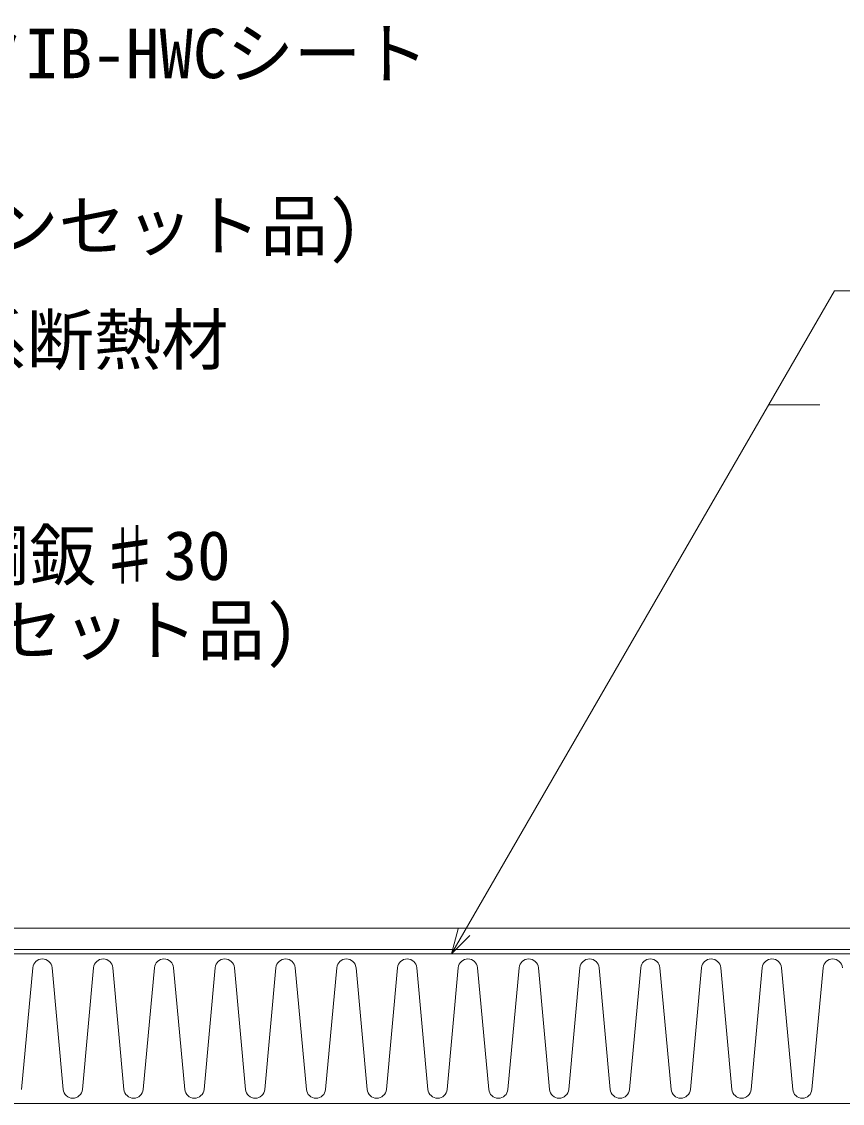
# Model space of a CAD drawing. Units: millimetres, scale not verified. Extents: x -840 to 840, y -594 to 594.
# Drawn here: x 60.9 to 252.8, y -269.8 to -16.8 of the extents above; entities that cross this region are included whole.
import ezdxf
from ezdxf.enums import TextEntityAlignment as Align

# ---------------------------------------------------------------- set-up
doc = ezdxf.new("R2010")
doc.units = ezdxf.units.MM
doc.header["$LTSCALE"] = 2
for name, color, linetype, lineweight in [('0-0_断熱材', 4, 'Continuous', 9), ('0-3_文字', 5, 'Continuous', 9), ('0-A_IBｼｰﾄ', 4, 'Continuous', 9), ('0-B_寸法線', 7, 'Continuous', 9)]:
    doc.layers.add(name, color=color, linetype=linetype, lineweight=lineweight)
doc.styles.add('ＭＳ ゴシック', font='')
doc.styles.get('ＭＳ ゴシック').set_extended_font_data('MS Gothic')

msp = doc.modelspace()

# ---------------------------------------------------------------- linework, layer by layer
at = {"layer": '0-0_断熱材', "color": 7}
for p, q in [((-67.815, -234.754), (512.185, -234.754)), ((512.185, -269.754), (-67.815, -269.754))]:
    msp.add_line(p, q, dxfattribs=at)
at = {"layer": '0-0_断熱材'}
for p, q in [((63.464, -238.02), (60.864, -266.489)), ((67.971, -238.02), (70.572, -266.489)), ((77.679, -238.02), (75.079, -266.489)), ((82.186, -238.02), (84.786, -266.489)), ((91.894, -238.02), (89.293, -266.489)), ((96.401, -238.02), (99.001, -266.489)), ((106.109, -238.02), (103.508, -266.489)), ((110.615, -238.02), (113.216, -266.489)), ((120.323, -238.02), (117.723, -266.489)), ((124.83, -238.02), (127.431, -266.489)), ((134.538, -238.02), (131.937, -266.489)), ((139.045, -238.02), (141.645, -266.489)), ((148.753, -238.02), (146.152, -266.489)), ((153.26, -238.02), (155.86, -266.489)), ((162.967, -238.02), (160.367, -266.489)), ((167.474, -238.02), (170.075, -266.489)), ((177.182, -238.02), (174.582, -266.489)), ((181.689, -238.02), (184.29, -266.489)), ((191.397, -238.02), (188.796, -266.489)), ((195.904, -238.02), (198.504, -266.489)), ((205.612, -238.02), (203.011, -266.489)), ((210.119, -238.02), (212.719, -266.489)), ((219.826, -238.02), (217.226, -266.489)), ((224.333, -238.02), (226.934, -266.489)), ((234.041, -238.02), (231.441, -266.489)), ((238.548, -238.02), (241.148, -266.489)), ((248.256, -238.02), (245.655, -266.489))]:
    msp.add_line(p, q, dxfattribs=at)
for centre, start, end in [((65.718, -238.231), 5.35135, 174.64865), ((79.932, -238.231), 5.35135, 174.64865), ((94.147, -238.231), 5.35135, 174.64865), ((108.362, -238.231), 5.35135, 174.64865), ((122.577, -238.231), 5.35135, 174.64865), ((136.791, -238.231), 5.35135, 174.64865), ((151.006, -238.231), 5.35135, 174.64865), ((165.221, -238.231), 5.35135, 174.64865), ((179.436, -238.231), 5.35135, 174.64865), ((193.65, -238.231), 5.35135, 174.64865), ((207.865, -238.231), 5.35135, 174.64865), ((222.08, -238.231), 5.35135, 174.64865), ((236.295, -238.231), 5.35135, 174.64865), ((250.509, -238.231), 5.35135, 174.64865), ((72.825, -266.278), 185.35135, 354.64865), ((87.04, -266.278), 185.35135, 354.64865), ((101.255, -266.278), 185.35135, 354.64865), ((115.469, -266.278), 185.35135, 354.64865), ((129.684, -266.278), 185.35135, 354.64865), ((143.899, -266.278), 185.35135, 354.64865), ((158.114, -266.278), 185.35135, 354.64865), ((172.328, -266.278), 185.35135, 354.64865), ((186.543, -266.278), 185.35135, 354.64865), ((200.758, -266.278), 185.35135, 354.64865), ((214.972, -266.278), 185.35135, 354.64865), ((229.187, -266.278), 185.35135, 354.64865), ((243.402, -266.278), 185.35135, 354.64865)]:
    msp.add_arc(centre, 2.263, start, end, dxfattribs=at)
at = {"layer": '0-A_IBｼｰﾄ', "color": 7}
for p, q in [((-11.664, -228.754), (512.185, -228.754)), ((-13.004, -233.754), (512.185, -233.754))]:
    msp.add_line(p, q, dxfattribs=at)
at = {"layer": '0-B_寸法線'}
for p, q in [((161.406, -234.754), (250.915, -79.719)), ((250.915, -79.719), (262.915, -79.719)), ((235.518, -106.388), (247.518, -106.388))]:
    msp.add_line(p, q, dxfattribs=at)
msp.add_lwpolyline([(165.649, -230.512), (161.406, -234.754), (162.959, -228.959)], dxfattribs=at)

# ---------------------------------------------------------------- texts
at = {"layer": '0-3_文字', "color": 7, "style": 'ＭＳ ゴシック'}
for s, p in [('先付けサンタックIB-HWCシート', (-64.253, -33.438)), ('IB積層鋼鈑(ドレンセット品)', (-64.253, -73.738)), ('イソシアヌレート系断熱材', (-79.65, -100.407)), ('IB積層鋼鈑♯30', (-0.336, -150.813)), ('(ドレンセット品)', (-0.336, -168.313))]:
    msp.add_text(s, height=11.54, dxfattribs=at).set_placement(p, align=Align.BOTTOM_LEFT)

doc.saveas('drawing.dxf')
